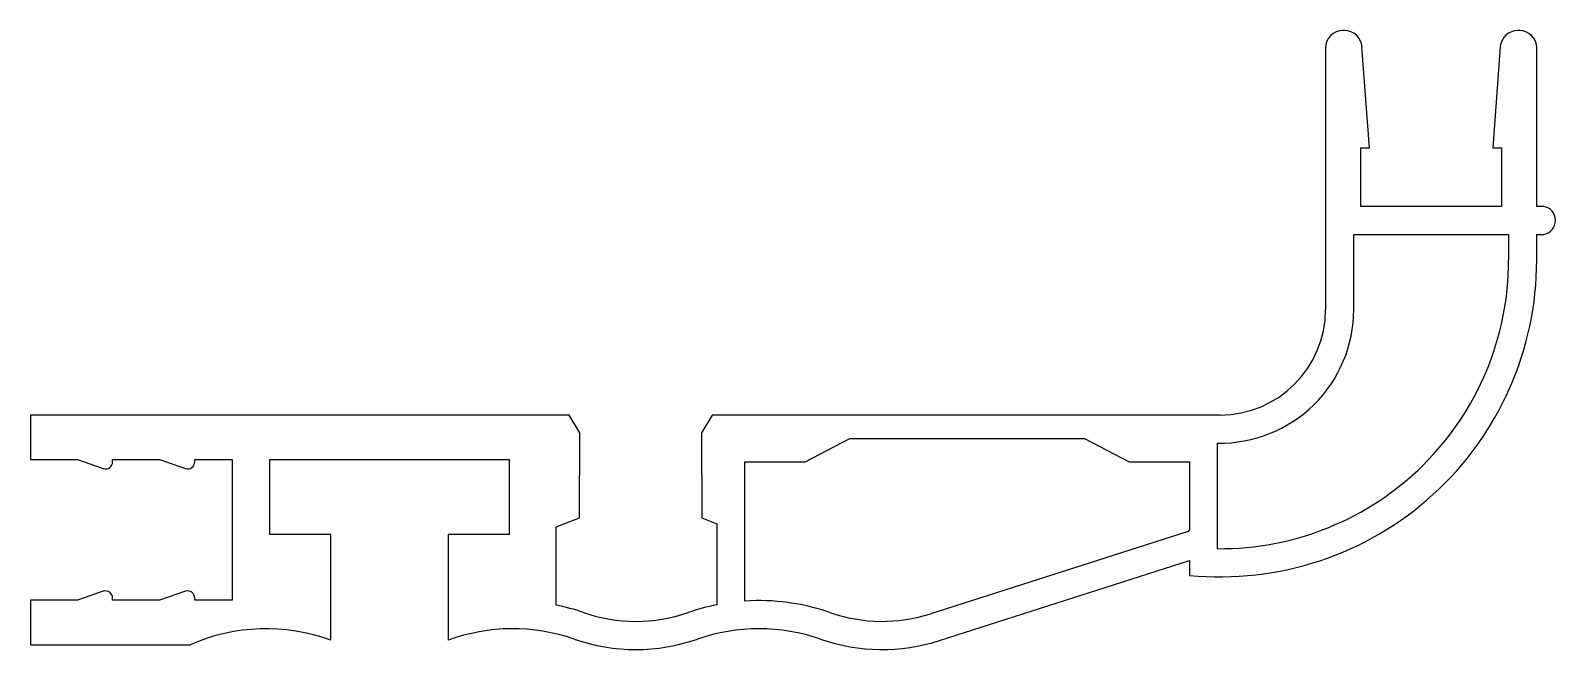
# Model space of a CAD drawing. Extents: x 807.3 to 872.2, y 695.7 to 722.1.
import ezdxf

# ---------------------------------------------------------------- set-up
doc = ezdxf.new("R2010")
doc.units = 0
doc.layers.add('ANA', color=220, linetype='CONTINUOUS')

msp = doc.modelspace()

# ---------------------------------------------------------------- linework, layer by layer
at = {"layer": 'ANA', "color": 0}
for p, q in [((863.254, 722.052), (863.199, 722.052)), ((870.699, 722.052), (870.645, 722.052)), ((862.449, 721.302), (862.449, 710.153)), ((864.324, 717.052), (864.001, 721.358)), ((869.897, 721.358), (869.574, 717.052)), ((871.449, 714.553), (871.449, 721.302)), ((863.949, 717.052), (864.324, 717.052)), ((863.949, 714.553), (863.949, 717.052)), ((869.574, 717.052), (869.949, 717.052)), ((869.949, 717.052), (869.949, 714.553)), ((869.949, 714.553), (863.949, 714.553)), ((871.749, 714.553), (871.449, 714.553)), ((863.649, 710.153), (863.649, 713.353)), ((863.649, 713.353), (870.249, 713.353)), ((870.249, 713.353), (870.249, 712.253)), ((871.449, 713.353), (871.749, 713.353)), ((871.449, 712.253), (871.449, 713.353)), ((830.208, 705.653), (807.255, 705.653)), ((807.255, 705.653), (807.255, 703.754)), ((830.666, 704.888), (830.208, 705.653)), ((836.309, 705.653), (835.852, 704.888)), ((857.95, 705.653), (836.309, 705.653)), ((830.653, 701.267), (830.666, 704.888)), ((835.852, 704.888), (835.865, 701.267)), ((840.277, 703.654), (842.177, 704.654)), ((842.177, 704.654), (852.176, 704.654)), ((852.176, 704.654), (854.075, 703.654)), ((857.85, 699.954), (857.85, 704.454)), ((807.255, 703.754), (809.255, 703.754)), ((809.255, 703.754), (810.358, 703.368)), ((810.755, 703.662), (810.755, 703.754)), ((810.755, 703.754), (812.754, 703.754)), ((812.754, 703.754), (813.858, 703.368)), ((814.254, 703.662), (814.254, 703.754)), ((814.254, 703.754), (815.854, 703.754)), ((815.854, 703.754), (815.854, 697.754)), ((817.454, 703.754), (827.653, 703.754)), ((817.454, 700.554), (817.454, 703.754)), ((827.653, 703.754), (827.653, 700.554)), ((837.702, 697.721), (837.702, 703.654)), ((837.702, 703.654), (840.277, 703.654)), ((854.075, 703.654), (856.65, 703.654)), ((856.65, 703.654), (856.65, 700.753)), ((829.653, 700.881), (830.653, 701.267)), ((829.653, 697.552), (829.653, 700.881)), ((835.865, 701.267), (836.502, 701.009)), ((836.502, 701.009), (836.502, 697.562)), ((856.595, 700.684), (845.621, 697.177)), ((856.65, 700.753), (856.595, 700.684)), ((820.054, 700.554), (817.454, 700.554)), ((820.054, 696.053), (820.054, 700.554)), ((825.053, 700.554), (825.053, 696.053)), ((827.653, 700.554), (825.053, 700.554)), ((845.989, 696.035), (856.65, 699.446)), ((856.65, 699.446), (856.65, 698.817)), ((810.358, 698.14), (809.255, 697.754)), ((813.858, 698.14), (812.754, 697.754)), ((809.255, 697.754), (807.255, 697.754)), ((807.255, 697.754), (807.255, 695.854)), ((810.755, 697.754), (810.755, 697.846)), ((812.754, 697.754), (810.755, 697.754)), ((814.254, 697.754), (814.254, 697.846)), ((815.854, 697.754), (814.254, 697.754)), ((807.255, 695.854), (814.063, 695.854))]:
    msp.add_line(p, q, dxfattribs=at)
for centre, radius, start, end in [((863.199, 721.302), 0.75, 90, 180), ((863.254, 721.302), 0.75, 4.28915, 90), ((870.645, 721.302), 0.75, 90, 175.71085), ((870.699, 721.302), 0.75, 0, 90), ((871.639, 713.953), 0.61, 280.38886, 79.61114), ((857.95, 712.253), 13.499, 264.47407, 0), ((857.95, 712.253), 12.299, 269.53418, 0), ((857.95, 710.153), 5.699, 268.99476, 0), ((857.95, 710.153), 4.5, 270, 0), ((810.449, 703.66), 0.306, 252.70927, 0.38657), ((813.949, 703.66), 0.306, 252.70927, 0.38657), ((810.449, 697.848), 0.306, 359.61343, 107.29073), ((813.949, 697.848), 0.306, 359.61343, 107.29073), ((827.803, 688.541), 9.199, 70.84499, 78.39947), ((838.302, 688.541), 9.199, 101.28282, 109.15501), ((838.302, 688.541), 9.199, 70.84499, 93.73934), ((833.052, 703.654), 6.799, 250.84499, 289.15501), ((843.551, 703.654), 6.799, 250.84499, 287.72275), ((817.304, 688.541), 7.999, 69.89449, 113.89793), ((827.803, 688.541), 7.999, 70.84499, 110.10551), ((833.052, 703.654), 7.999, 250.84499, 289.15501), ((838.302, 688.541), 7.999, 70.84499, 109.15501), ((843.551, 703.654), 7.999, 250.84499, 287.74279)]:
    msp.add_arc(centre, radius, start, end, dxfattribs=at)

doc.saveas('drawing.dxf')
